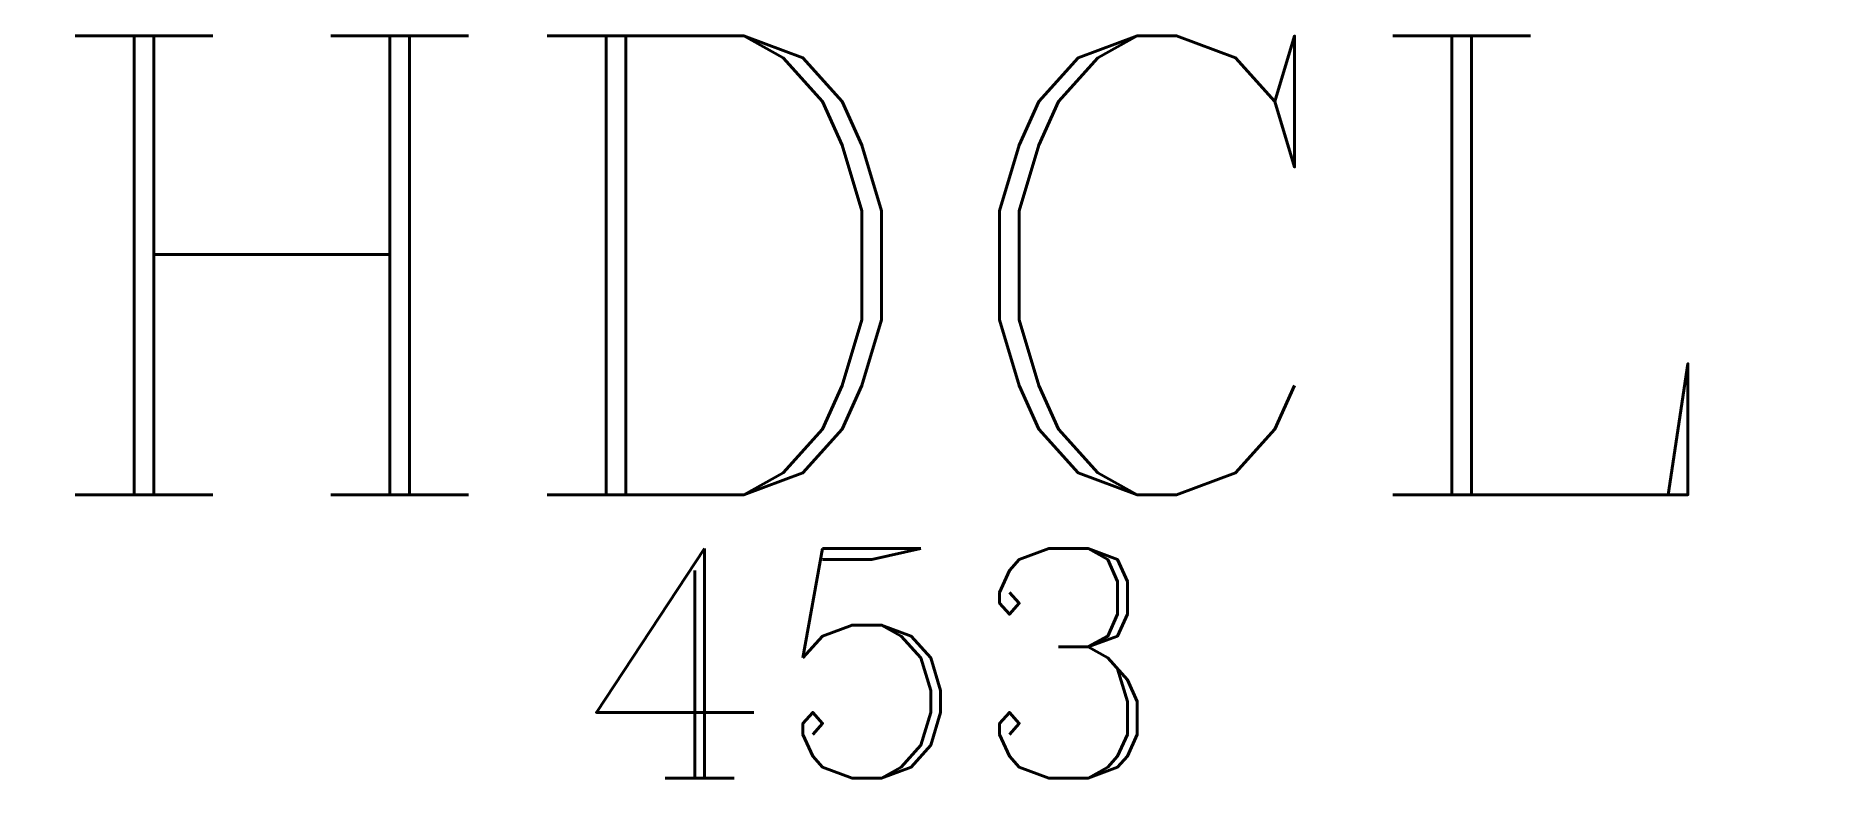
# Model space of a CAD drawing. Header units: inches. Extents: x -39.7 to 40.3, y -10 to 23.
import ezdxf

# ---------------------------------------------------------------- set-up
doc = ezdxf.new("R2010")
doc.units = ezdxf.units.IN
doc.header["$LTSCALE"] = 48
doc.header["$MEASUREMENT"] = 0
doc.styles.add('FSL12-1', font='complex.shx')

msp = doc.modelspace()

# ---------------------------------------------------------------- wipeouts: each hides what was drawn before it
msp.add_wipeout([(-39.711, 22.984), (40.271, 22.984), (40.271, -10.013), (-39.711, -10.013)])

# ---------------------------------------------------------------- next in the draw order: texts
at = {"linetype": 'Continuous', "attachment_point": 1, "style": 'FSL12-1'}
for s, insert, char_height, width in [('HDCL', (-39.711, 22.984), 20.4, 142.8), ('HDCL', (-39.711, 22.984), 20.4, 142.8), ('453', (-15.666, 0.187), 10.2, 90.84375), ('453', (-15.666, 0.187), 10.2, 90.84375)]:
    msp.add_mtext(s, dxfattribs=dict(at, insert=insert, char_height=char_height, width=width))

doc.saveas('drawing.dxf')
